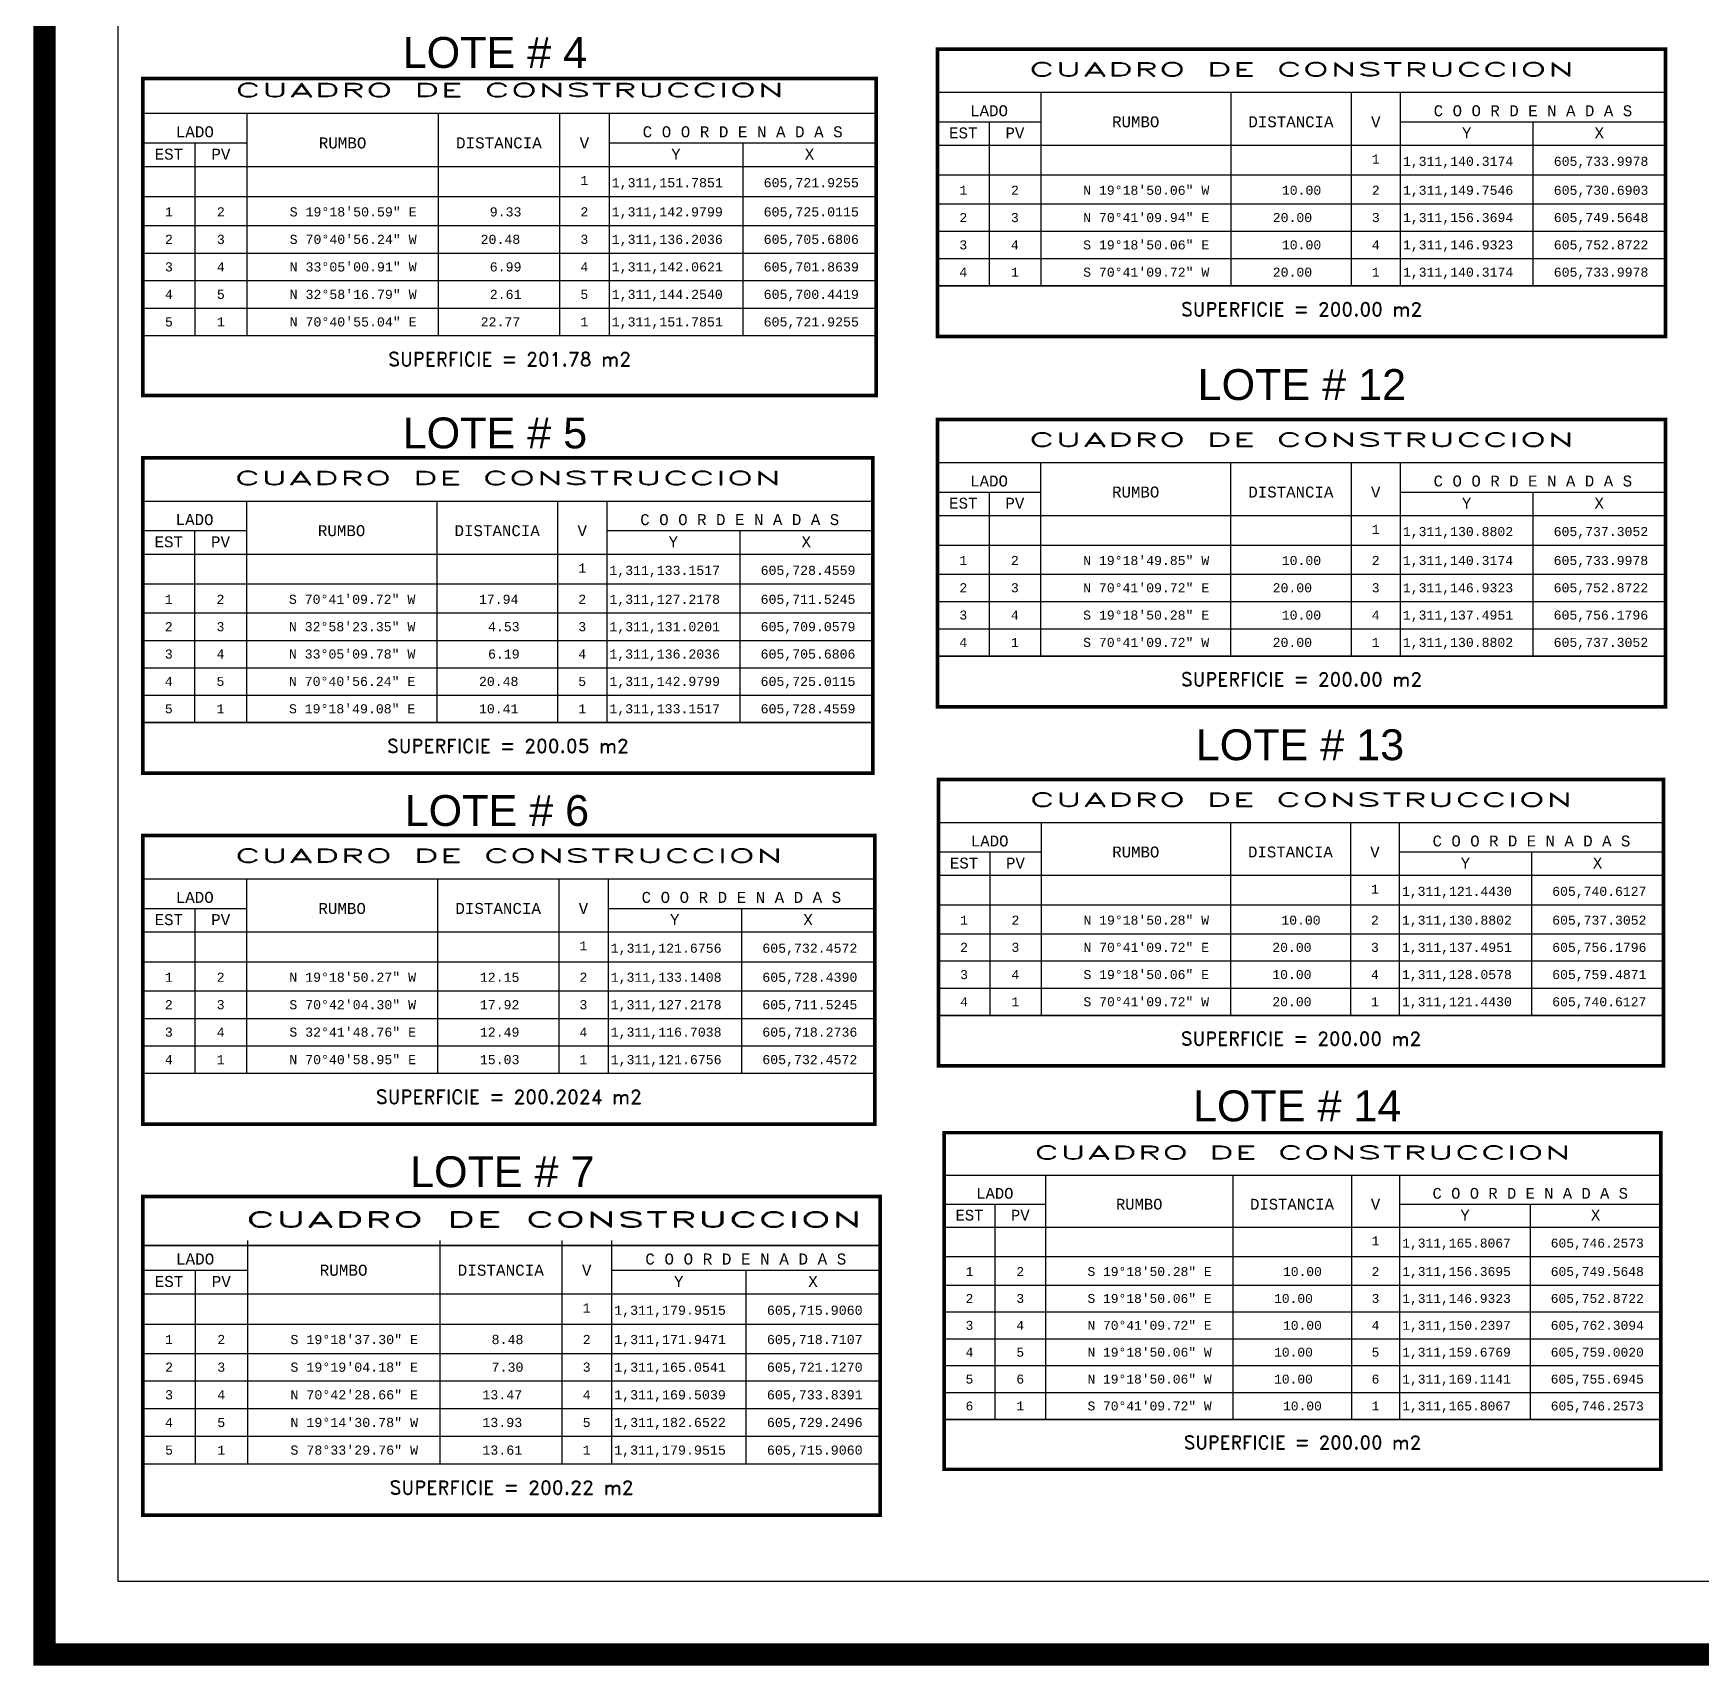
# Model space of a CAD drawing. Header units: millimetres. Extents: x 604785 to 1211550, y 1311006 to 2622648.
# Drawn here: x 605229.7 to 605400.3, y 1311005.5 to 1311172.4 of the extents above; entities that cross this region are included whole.
import ezdxf
from ezdxf.enums import TextEntityAlignment as Align

# ---------------------------------------------------------------- set-up
doc = ezdxf.new("R2010")
doc.units = ezdxf.units.MM
for name, color, linetype in [('CAJETIN', 5, 'Continuous'), ('CVL_CUADCON', 1, 'Continuous'), ('CVL_CUADCON_LIN', 8, 'Continuous'), ('CVL_CUADCON_TIT', 1, 'Continuous'), ('CVL_CUADCON_TX', 2, 'Continuous')]:
    doc.layers.add(name, color=color, linetype=linetype)
doc.styles.add('HUECA1', font='HUECA1.shx')
doc.styles.add('MONOTXT4', font='MONOTXT4.shx')
doc.styles.add('PI', font='arial.ttf', dxfattribs={"height": 0.4})

msp = doc.modelspace()

# ---------------------------------------------------------------- linework, layer by layer
at = {"const_width": 2.28}
msp.add_lwpolyline([(605230.838, 1311006.678), (605651.338, 1311006.678), (605651.338, 1311303.678), (605230.838, 1311303.678)], close=True, dxfattribs=at)
at = {"layer": 'CAJETIN'}
msp.add_lwpolyline([(605238.338, 1311014.178), (605643.838, 1311014.178), (605643.838, 1311296.178), (605238.338, 1311296.178)], close=True, dxfattribs=at)
at = {"layer": 'CVL_CUADCON', "color": 7, "linetype": 'Continuous', "flags": 128}
for points, const_width in [([(605322.14, 1311170.83), (605396.581, 1311170.83), (605396.581, 1311141.447), (605322.14, 1311141.447)], 0.372), ([(605240.902, 1311167.828), (605315.879, 1311167.828), (605315.879, 1311135.42), (605240.902, 1311135.42)], 0.375), ([(605322.14, 1311132.969), (605396.565, 1311132.969), (605396.565, 1311103.592), (605322.14, 1311103.592)], 0.372), ([(605240.902, 1311129.037), (605315.515, 1311129.037), (605315.515, 1311096.786), (605240.902, 1311096.786)], 0.373), ([(605322.227, 1311096.137), (605396.375, 1311096.137), (605396.375, 1311066.869), (605322.227, 1311066.869)], 0.371), ([(605240.902, 1311090.428), (605315.718, 1311090.428), (605315.718, 1311060.897), (605240.902, 1311060.897)], 0.374), ([(605322.813, 1311060.035), (605396.09, 1311060.035), (605396.09, 1311025.613), (605322.813, 1311025.613)], 0.367), ([(605240.902, 1311053.494), (605316.272, 1311053.494), (605316.272, 1311020.916), (605240.902, 1311020.916)], 0.377)]:
    msp.add_lwpolyline(points, close=True, dxfattribs=dict(at, const_width=const_width))
at = {"layer": 'CVL_CUADCON', "color": 7, "linetype": 'Continuous', "lineweight": 30, "flags": 128}
for points, const_width in [([(605322.14, 1311166.41), (605396.581, 1311166.41)], 0.14), ([(605322.14, 1311160.994), (605396.581, 1311160.994)], 0.14), ([(605322.813, 1311055.684), (605396.09, 1311055.684)], 0.137)]:
    msp.add_lwpolyline(points, dxfattribs=dict(at, const_width=const_width))
at = {"layer": 'CVL_CUADCON', "color": 7, "linetype": 'Continuous', "flags": 128}
for points, const_width in [([(605240.902, 1311164.272), (605315.879, 1311164.272)], 0.141), ([(605240.902, 1311158.817), (605315.879, 1311158.817)], 0.141), ([(605322.14, 1311146.629), (605396.581, 1311146.629)], 0.14), ([(605240.902, 1311141.535), (605315.879, 1311141.535)], 0.141), ([(605322.14, 1311128.549), (605396.565, 1311128.549)], 0.14), ([(605240.902, 1311124.606), (605315.515, 1311124.606)], 0.14), ([(605322.14, 1311123.135), (605396.565, 1311123.135)], 0.14), ([(605240.902, 1311119.178), (605315.515, 1311119.178)], 0.14), ([(605322.14, 1311108.773), (605396.565, 1311108.773)], 0.14), ([(605240.902, 1311101.98), (605315.515, 1311101.98)], 0.14), ([(605322.227, 1311091.734), (605396.375, 1311091.734)], 0.139), ([(605240.902, 1311085.985), (605315.718, 1311085.985)], 0.14), ([(605322.227, 1311086.339), (605396.375, 1311086.339)], 0.139), ([(605240.902, 1311080.543), (605315.718, 1311080.543)], 0.14), ([(605322.227, 1311072.031), (605396.375, 1311072.031)], 0.139), ([(605240.902, 1311066.105), (605315.718, 1311066.105)], 0.14), ([(605322.813, 1311050.353), (605396.09, 1311050.353)], 0.137), ([(605240.902, 1311048.501), (605316.272, 1311048.501)], 0.158), ([(605240.902, 1311043.535), (605316.272, 1311043.535)], 0.141), ([(605322.813, 1311030.714), (605396.09, 1311030.714)], 0.137), ([(605240.902, 1311026.163), (605316.272, 1311026.163)], 0.141)]:
    msp.add_lwpolyline(points, dxfattribs=dict(at, const_width=const_width))
at = {"layer": 'CVL_CUADCON_LIN', "color": 7, "linetype": 'Continuous', "ltscale": 0.5}
for p, q in [((605332.685, 1311166.41), (605332.685, 1311146.629)), ((605352.113, 1311166.41), (605352.113, 1311146.629)), ((605364.439, 1311166.41), (605364.439, 1311146.629)), ((605369.453, 1311166.41), (605369.453, 1311146.629)), ((605251.523, 1311164.272), (605251.523, 1311141.535)), ((605271.091, 1311164.272), (605271.091, 1311141.535)), ((605283.506, 1311164.272), (605283.506, 1311141.535)), ((605288.556, 1311164.272), (605288.556, 1311141.535)), ((605327.409, 1311163.405), (605327.409, 1311146.629)), ((605383.017, 1311163.405), (605383.017, 1311146.629)), ((605240.902, 1311161.245), (605251.523, 1311161.245)), ((605246.208, 1311161.245), (605246.208, 1311141.535)), ((605288.556, 1311161.245), (605315.879, 1311161.245)), ((605302.218, 1311161.245), (605302.218, 1311141.535)), ((605322.14, 1311157.964), (605396.581, 1311157.964)), ((605240.902, 1311155.765), (605315.879, 1311155.765)), ((605322.14, 1311155.006), (605396.581, 1311155.006)), ((605240.902, 1311152.786), (605315.879, 1311152.786)), ((605322.14, 1311152.214), (605396.581, 1311152.214)), ((605240.902, 1311149.973), (605315.879, 1311149.973)), ((605322.14, 1311149.421), (605396.581, 1311149.421)), ((605240.902, 1311147.161), (605315.879, 1311147.161)), ((605322.14, 1311146.629), (605396.581, 1311146.629)), ((605240.902, 1311144.348), (605315.879, 1311144.348)), ((605240.902, 1311141.535), (605315.879, 1311141.535)), ((605332.683, 1311128.549), (605332.683, 1311108.773)), ((605352.106, 1311128.549), (605352.106, 1311108.773)), ((605364.43, 1311128.549), (605364.43, 1311108.773)), ((605369.443, 1311128.549), (605369.443, 1311108.773)), ((605251.472, 1311124.606), (605251.472, 1311101.98)), ((605270.944, 1311124.606), (605270.944, 1311101.98)), ((605283.299, 1311124.606), (605283.299, 1311101.98)), ((605288.324, 1311124.606), (605288.324, 1311101.98)), ((605322.14, 1311125.545), (605332.683, 1311125.545)), ((605327.408, 1311125.545), (605327.408, 1311108.773)), ((605369.443, 1311125.545), (605396.565, 1311125.545)), ((605383.004, 1311125.545), (605383.004, 1311108.773)), ((605240.902, 1311121.594), (605251.472, 1311121.594)), ((605246.182, 1311121.594), (605246.182, 1311101.98)), ((605288.324, 1311121.594), (605315.515, 1311121.594)), ((605301.92, 1311121.594), (605301.92, 1311101.98)), ((605322.14, 1311120.106), (605396.565, 1311120.106)), ((605240.902, 1311116.141), (605315.515, 1311116.141)), ((605322.14, 1311117.148), (605396.565, 1311117.148)), ((605322.14, 1311114.356), (605396.565, 1311114.356)), ((605240.902, 1311113.176), (605315.515, 1311113.176)), ((605322.14, 1311111.565), (605396.565, 1311111.565)), ((605240.902, 1311110.377), (605315.515, 1311110.377)), ((605240.902, 1311107.578), (605315.515, 1311107.578)), ((605322.14, 1311108.773), (605396.565, 1311108.773)), ((605240.902, 1311104.779), (605315.515, 1311104.779)), ((605240.902, 1311101.98), (605315.515, 1311101.98)), ((605332.731, 1311091.734), (605332.731, 1311072.031)), ((605352.081, 1311091.734), (605352.081, 1311072.031)), ((605364.36, 1311091.734), (605364.36, 1311072.031)), ((605369.354, 1311091.734), (605369.354, 1311072.031)), ((605322.227, 1311088.741), (605332.731, 1311088.741)), ((605327.474, 1311088.741), (605327.474, 1311072.031)), ((605369.354, 1311088.741), (605396.375, 1311088.741)), ((605382.864, 1311088.741), (605382.864, 1311072.031)), ((605251.5, 1311085.985), (605251.5, 1311066.105)), ((605271.025, 1311085.985), (605271.025, 1311066.105)), ((605283.414, 1311085.985), (605283.414, 1311066.105)), ((605288.453, 1311085.985), (605288.453, 1311066.105)), ((605240.902, 1311082.965), (605251.5, 1311082.965)), ((605246.197, 1311082.965), (605246.197, 1311066.105)), ((605288.453, 1311082.965), (605315.718, 1311082.965)), ((605302.085, 1311082.965), (605302.085, 1311066.105)), ((605322.227, 1311083.322), (605396.375, 1311083.322)), ((605322.227, 1311080.375), (605396.375, 1311080.375)), ((605240.902, 1311077.497), (605315.718, 1311077.497)), ((605322.227, 1311077.594), (605396.375, 1311077.594)), ((605240.902, 1311074.524), (605315.718, 1311074.524)), ((605322.227, 1311074.812), (605396.375, 1311074.812)), ((605240.902, 1311071.718), (605315.718, 1311071.718)), ((605322.227, 1311072.031), (605396.375, 1311072.031)), ((605240.902, 1311068.911), (605315.718, 1311068.911)), ((605240.902, 1311066.105), (605315.718, 1311066.105)), ((605333.194, 1311055.684), (605333.194, 1311030.714)), ((605352.317, 1311055.684), (605352.317, 1311030.714)), ((605364.451, 1311055.684), (605364.451, 1311030.714)), ((605369.387, 1311055.684), (605369.387, 1311030.714)), ((605322.813, 1311052.726), (605333.194, 1311052.726)), ((605327.999, 1311052.726), (605327.999, 1311030.714)), ((605369.387, 1311052.726), (605396.09, 1311052.726)), ((605382.738, 1311052.726), (605382.738, 1311030.714)), ((605251.579, 1311049.018), (605251.579, 1311026.163)), ((605271.249, 1311049.018), (605271.249, 1311026.163)), ((605283.729, 1311049.018), (605283.729, 1311026.163)), ((605288.806, 1311049.018), (605288.806, 1311026.163)), ((605322.813, 1311047.37), (605396.09, 1311047.37)), ((605240.902, 1311045.976), (605251.579, 1311045.976)), ((605246.236, 1311045.976), (605246.236, 1311026.163)), ((605288.806, 1311045.976), (605316.272, 1311045.976)), ((605302.539, 1311045.976), (605302.539, 1311026.163)), ((605322.813, 1311044.458), (605396.09, 1311044.458)), ((605322.813, 1311041.71), (605396.09, 1311041.71)), ((605240.902, 1311040.467), (605316.272, 1311040.467)), ((605322.813, 1311038.961), (605396.09, 1311038.961)), ((605240.902, 1311037.472), (605316.272, 1311037.472)), ((605322.813, 1311036.212), (605396.09, 1311036.212)), ((605240.902, 1311034.645), (605316.272, 1311034.645)), ((605322.813, 1311033.463), (605396.09, 1311033.463)), ((605240.902, 1311031.817), (605316.272, 1311031.817)), ((605322.813, 1311030.714), (605396.09, 1311030.714)), ((605240.902, 1311028.99), (605316.272, 1311028.99)), ((605240.902, 1311026.163), (605316.272, 1311026.163))]:
    msp.add_line(p, q, dxfattribs=at)
at = {"layer": 'CVL_CUADCON_LIN', "color": 7, "linetype": 'Continuous', "lineweight": 30, "ltscale": 0.5}
for p, q in [((605322.14, 1311163.405), (605332.685, 1311163.405)), ((605369.453, 1311163.405), (605396.581, 1311163.405))]:
    msp.add_line(p, q, dxfattribs=at)

# ---------------------------------------------------------------- texts
at = {"style": 'PI'}
for s, p in [('LOTE # 4', (605267.459, 1311168.915)), ('LOTE # 12', (605348.732, 1311134.957)), ('LOTE # 5', (605267.459, 1311130.009)), ('LOTE # 13', (605348.542, 1311098.125)), ('LOTE # 6', (605267.662, 1311091.4)), ('LOTE # 14', (605348.257, 1311061.203)), ('LOTE # 7', (605268.216, 1311054.465))]:
    msp.add_text(s, height=3.154, dxfattribs=at).set_placement(p)
at = {"layer": 'CVL_CUADCON_TIT', "color": 7, "lineweight": 30, "ltscale": 0.5, "style": 'HUECA1', "width": 1.912579}
msp.add_text('CUADRO DE CONSTRUCCION', height=1.39623, dxfattribs=at).set_placement((605331.448, 1311168.065), (605387.272, 1311168.065), align=Align.FIT)
at = {"layer": 'CVL_CUADCON_TIT', "color": 7, "ltscale": 0.5, "style": 'HUECA1', "width": 1.912579}
for height, p, p2 in [(1.40631, (605250.277, 1311165.939), (605306.504, 1311165.939)), (1.39593, (605331.446, 1311130.205), (605387.259, 1311130.205)), (1.39948, (605250.232, 1311126.266), (605306.186, 1311126.266)), (1.39075, (605331.498, 1311093.383), (605387.103, 1311093.383)), (1.40327, (605250.257, 1311087.65), (605306.363, 1311087.65)), (1.37441, (605331.976, 1311057.314), (605386.928, 1311057.314)), (1.5769, (605251.414, 1311050.371), (605314.462, 1311050.371))]:
    msp.add_text('CUADRO DE CONSTRUCCION', height=height, dxfattribs=at).set_placement(p, p2, align=Align.FIT)
at = {"layer": 'CVL_CUADCON_TIT', "color": 7, "lineweight": 30, "ltscale": 0.5, "style": 'MONOTXT4'}
for s, height, p in [('LADO', 1.117, (605327.409, 1311163.972)), ('C O O R D E N A D A S', 1.11698, (605383.016, 1311163.972)), ('EST', 1.117, (605324.774, 1311161.704)), ('PV', 1.117, (605330.052, 1311161.704)), ('Y', 1.117, (605376.239, 1311161.704)), ('X', 1.117, (605389.801, 1311161.704)), ('C O O R D E N A D A S', 1.09953, (605382.738, 1311053.284))]:
    msp.add_text(s, height=height, dxfattribs=at).set_placement(p, align=Align.CENTER)
for s, p in [('RUMBO', (605342.404, 1311163.402)), ('DISTANCIA', (605358.275, 1311163.402)), ('V', (605366.95, 1311163.402))]:
    msp.add_text(s, height=1.117, dxfattribs=at).set_placement(p, align=Align.MIDDLE)
at = {"layer": 'CVL_CUADCON_TIT', "color": 7, "ltscale": 0.5, "style": 'MONOTXT4'}
for s, height, p in [('LADO', 1.125, (605246.208, 1311161.816)), ('C O O R D E N A D A S', 1.12505, (605302.217, 1311161.816)), ('EST', 1.125, (605243.555, 1311159.532)), ('PV', 1.125, (605248.871, 1311159.532)), ('Y', 1.125, (605295.391, 1311159.532)), ('X', 1.125, (605309.051, 1311159.532)), ('LADO', 1.1167, (605327.408, 1311126.112)), ('C O O R D E N A D A S', 1.11675, (605383.003, 1311126.112)), ('EST', 1.1167, (605324.774, 1311123.845)), ('PV', 1.1167, (605330.05, 1311123.845)), ('Y', 1.117, (605376.228, 1311123.845)), ('X', 1.117, (605389.787, 1311123.845)), ('LADO', 1.1196, (605246.182, 1311122.163)), ('C O O R D E N A D A S', 1.11958, (605301.919, 1311122.163)), ('EST', 1.1196, (605243.542, 1311119.89)), ('PV', 1.1196, (605248.832, 1311119.89)), ('Y', 1.12, (605295.127, 1311119.89)), ('X', 1.12, (605308.72, 1311119.89)), ('LADO', 1.1126, (605327.474, 1311089.305)), ('C O O R D E N A D A S', 1.1126, (605382.863, 1311089.305)), ('EST', 1.1126, (605324.851, 1311087.047)), ('PV', 1.1126, (605330.108, 1311087.047)), ('Y', 1.113, (605376.114, 1311087.047)), ('X', 1.113, (605389.622, 1311087.047)), ('LADO', 1.1226, (605246.197, 1311083.535)), ('C O O R D E N A D A S', 1.12262, (605302.085, 1311083.535)), ('EST', 1.1226, (605243.549, 1311081.256)), ('PV', 1.1226, (605248.854, 1311081.256)), ('Y', 1.123, (605295.274, 1311081.256)), ('X', 1.123, (605308.904, 1311081.256)), ('LADO', 1.0995, (605327.999, 1311053.284)), ('EST', 1.0995, (605325.406, 1311051.052)), ('PV', 1.0995, (605330.602, 1311051.052)), ('Y', 1.1, (605376.067, 1311051.052)), ('X', 1.1, (605389.417, 1311051.052)), ('LADO', 1.1309, (605246.236, 1311046.55)), ('C O O R D E N A D A S', 1.13094, (605302.538, 1311046.55)), ('EST', 1.1309, (605243.569, 1311044.254)), ('PV', 1.1309, (605248.913, 1311044.254)), ('Y', 1.131, (605295.677, 1311044.254)), ('X', 1.131, (605309.408, 1311044.254))]:
    msp.add_text(s, height=height, dxfattribs=at).set_placement(p, align=Align.CENTER)
at = {"layer": 'CVL_CUADCON_TIT', "color": 7, "ltscale": 0.5}
for s, height, style, p in [('RUMBO', 1.125, 'MONOTXT4', (605261.312, 1311161.242)), ('DISTANCIA', 1.125, 'MONOTXT4', (605277.297, 1311161.242)), ('V', 1.125, 'MONOTXT4', (605286.035, 1311161.242)), ('SUPERFICIE = 200.00 m2', 1.39623, 'HUECA1', (605359.36, 1311144.239)), ('SUPERFICIE = 201.78 m2', 1.40631, 'HUECA1', (605278.391, 1311139.129)), ('RUMBO', 1.1167, 'MONOTXT4', (605342.4, 1311125.543)), ('DISTANCIA', 1.1167, 'MONOTXT4', (605358.267, 1311125.543)), ('V', 1.117, 'MONOTXT4', (605366.94, 1311125.543)), ('RUMBO', 1.1196, 'MONOTXT4', (605261.213, 1311121.592)), ('DISTANCIA', 1.1196, 'MONOTXT4', (605277.12, 1311121.592)), ('V', 1.12, 'MONOTXT4', (605285.816, 1311121.592)), ('SUPERFICIE = 200.00 m2', 1.39593, 'HUECA1', (605359.352, 1311106.384)), ('SUPERFICIE = 200.05 m2', 1.39948, 'HUECA1', (605278.209, 1311099.585)), ('RUMBO', 1.1126, 'MONOTXT4', (605342.411, 1311088.738)), ('DISTANCIA', 1.1126, 'MONOTXT4', (605358.219, 1311088.738)), ('V', 1.113, 'MONOTXT4', (605366.86, 1311088.738)), ('RUMBO', 1.1226, 'MONOTXT4', (605261.268, 1311082.963)), ('DISTANCIA', 1.1226, 'MONOTXT4', (605277.219, 1311082.963)), ('V', 1.123, 'MONOTXT4', (605285.938, 1311082.963)), ('SUPERFICIE = 200.00 m2', 1.39075, 'HUECA1', (605359.301, 1311069.65)), ('SUPERFICIE = 200.2024 m2', 1.40327, 'HUECA1', (605278.31, 1311063.703)), ('RUMBO', 1.0995, 'MONOTXT4', (605342.761, 1311052.723)), ('DISTANCIA', 1.0995, 'MONOTXT4', (605358.383, 1311052.723)), ('V', 1.1, 'MONOTXT4', (605366.923, 1311052.723)), ('RUMBO', 1.1309, 'MONOTXT4', (605261.419, 1311045.973)), ('DISTANCIA', 1.1309, 'MONOTXT4', (605277.488, 1311045.973)), ('V', 1.131, 'MONOTXT4', (605286.271, 1311045.973)), ('SUPERFICIE = 200.00 m2', 1.37441, 'HUECA1', (605359.452, 1311028.362)), ('SUPERFICIE = 200.22 m2', 1.41367, 'HUECA1', (605278.587, 1311023.743))]:
    msp.add_text(s, height=height, dxfattribs=dict(at, style=style)).set_placement(p, align=Align.MIDDLE)
at = {"layer": 'CVL_CUADCON_TX', "color": 7, "ltscale": 0.5, "style": 'MONOTXT4'}
for s, height, p in [('1', 0.931, (605366.946, 1311159.128)), ('1', 0.938, (605286.031, 1311156.937)), ('1', 0.931, (605324.774, 1311155.937)), ('2', 0.931, (605330.047, 1311155.937)), ('2', 0.931, (605366.946, 1311155.937)), ('1', 0.938, (605243.555, 1311153.723)), ('2', 0.938, (605248.866, 1311153.723)), ('2', 0.938, (605286.031, 1311153.723)), ('2', 0.931, (605324.774, 1311153.144)), ('3', 0.931, (605330.047, 1311153.144)), ('3', 0.931, (605366.946, 1311153.144)), ('2', 0.938, (605243.555, 1311150.911)), ('3', 0.938, (605248.866, 1311150.911)), ('3', 0.938, (605286.031, 1311150.911)), ('3', 0.931, (605324.774, 1311150.352)), ('4', 0.931, (605330.047, 1311150.352)), ('4', 0.931, (605366.946, 1311150.352)), ('3', 0.938, (605243.555, 1311148.098)), ('4', 0.938, (605248.866, 1311148.098)), ('4', 0.938, (605286.031, 1311148.098)), ('4', 0.931, (605324.774, 1311147.56)), ('1', 0.931, (605330.047, 1311147.56)), ('1', 0.931, (605366.946, 1311147.56)), ('4', 0.938, (605243.555, 1311145.286)), ('5', 0.938, (605248.866, 1311145.286)), ('5', 0.938, (605286.031, 1311145.286)), ('5', 0.938, (605243.555, 1311142.473)), ('1', 0.938, (605248.866, 1311142.473)), ('1', 0.938, (605286.031, 1311142.473)), ('1', 0.931, (605366.937, 1311121.269)), ('1', 0.933, (605285.812, 1311117.307)), ('1', 0.931, (605324.774, 1311118.079)), ('2', 0.931, (605330.045, 1311118.079)), ('2', 0.931, (605366.937, 1311118.079)), ('2', 0.931, (605324.774, 1311115.287)), ('3', 0.931, (605330.045, 1311115.287)), ('3', 0.931, (605366.937, 1311115.287)), ('1', 0.933, (605243.542, 1311114.109)), ('2', 0.933, (605248.827, 1311114.109)), ('2', 0.933, (605285.812, 1311114.109)), ('3', 0.931, (605324.774, 1311112.495)), ('4', 0.931, (605330.045, 1311112.495)), ('4', 0.931, (605366.937, 1311112.495)), ('2', 0.933, (605243.542, 1311111.31)), ('3', 0.933, (605248.827, 1311111.31)), ('3', 0.933, (605285.812, 1311111.31)), ('3', 0.933, (605243.542, 1311108.511)), ('4', 0.933, (605248.827, 1311108.511)), ('4', 0.933, (605285.812, 1311108.511)), ('4', 0.931, (605324.774, 1311109.703)), ('1', 0.931, (605330.045, 1311109.703)), ('1', 0.931, (605366.937, 1311109.703)), ('4', 0.933, (605243.542, 1311105.712)), ('5', 0.933, (605248.827, 1311105.712)), ('5', 0.933, (605285.812, 1311105.712)), ('5', 0.933, (605243.542, 1311102.913)), ('1', 0.933, (605248.827, 1311102.913)), ('1', 0.933, (605285.812, 1311102.913)), ('1', 0.927, (605366.857, 1311084.481)), ('1', 0.927, (605324.851, 1311081.302)), ('2', 0.927, (605330.102, 1311081.302)), ('2', 0.927, (605366.857, 1311081.302)), ('1', 0.936, (605285.934, 1311078.667)), ('2', 0.927, (605324.851, 1311078.521)), ('3', 0.927, (605330.102, 1311078.521)), ('3', 0.927, (605366.857, 1311078.521)), ('1', 0.936, (605243.549, 1311075.46)), ('2', 0.936, (605248.849, 1311075.46)), ('2', 0.936, (605285.934, 1311075.46)), ('3', 0.927, (605324.851, 1311075.739)), ('4', 0.927, (605330.102, 1311075.739)), ('4', 0.927, (605366.857, 1311075.739)), ('2', 0.936, (605243.549, 1311072.653)), ('3', 0.936, (605248.849, 1311072.653)), ('3', 0.936, (605285.934, 1311072.653)), ('4', 0.927, (605324.851, 1311072.958)), ('1', 0.927, (605330.102, 1311072.958)), ('1', 0.927, (605366.857, 1311072.958)), ('3', 0.936, (605243.549, 1311069.847)), ('4', 0.936, (605248.849, 1311069.847)), ('4', 0.936, (605285.934, 1311069.847)), ('4', 0.936, (605243.549, 1311067.04)), ('1', 0.936, (605248.849, 1311067.04)), ('1', 0.936, (605285.934, 1311067.04)), ('1', 0.916, (605366.919, 1311048.516)), ('1', 0.916, (605325.406, 1311045.375)), ('2', 0.916, (605330.597, 1311045.375)), ('2', 0.916, (605366.919, 1311045.375)), ('2', 0.916, (605325.406, 1311042.626)), ('3', 0.916, (605330.597, 1311042.626)), ('3', 0.916, (605366.919, 1311042.626)), ('1', 0.942, (605286.267, 1311041.645)), ('1', 0.942, (605243.569, 1311038.414)), ('2', 0.942, (605248.907, 1311038.414)), ('2', 0.942, (605286.267, 1311038.414)), ('3', 0.916, (605325.406, 1311039.877)), ('4', 0.916, (605330.597, 1311039.877)), ('4', 0.916, (605366.919, 1311039.877)), ('4', 0.916, (605325.406, 1311037.128)), ('5', 0.916, (605330.597, 1311037.128)), ('5', 0.916, (605366.919, 1311037.128)), ('2', 0.942, (605243.569, 1311035.587)), ('3', 0.942, (605248.907, 1311035.587)), ('3', 0.942, (605286.267, 1311035.587)), ('5', 0.916, (605325.406, 1311034.379)), ('6', 0.916, (605330.597, 1311034.379)), ('6', 0.916, (605366.919, 1311034.379)), ('3', 0.942, (605243.569, 1311032.76)), ('4', 0.942, (605248.907, 1311032.76)), ('4', 0.942, (605286.267, 1311032.76)), ('6', 0.916, (605325.406, 1311031.631)), ('1', 0.916, (605330.597, 1311031.631)), ('1', 0.916, (605366.919, 1311031.631)), ('4', 0.942, (605243.569, 1311029.932)), ('5', 0.942, (605248.907, 1311029.932)), ('5', 0.942, (605286.267, 1311029.932)), ('5', 0.942, (605243.569, 1311027.105)), ('1', 0.942, (605248.907, 1311027.105)), ('1', 0.942, (605286.267, 1311027.105))]:
    msp.add_text(s, height=height, dxfattribs=at).set_placement(p, align=Align.CENTER)
for s, height, p in [('1,311,140.3174', 0.93082, (605369.724, 1311158.895)), ('605,733.9978', 0.93082, (605385.147, 1311158.895)), ('1,311,151.7851', 0.93754, (605288.829, 1311156.703)), ('605,721.9255', 0.93754, (605304.364, 1311156.703)), ('N 19%%d18\'50.06" W', 0.93082, (605337.033, 1311155.937)), ('10.00', 0.9308, (605357.344, 1311155.937)), ('1,311,149.7546', 0.93082, (605369.724, 1311155.937)), ('605,730.6903', 0.93082, (605385.147, 1311155.937)), ('S 19%%d18\'50.59" E', 0.93754, (605255.902, 1311153.723)), ('9.33', 0.9375, (605276.359, 1311153.723)), ('1,311,142.9799', 0.93754, (605288.829, 1311153.723)), ('605,725.0115', 0.93754, (605304.364, 1311153.723)), ('N 70%%d41\'09.94" E', 0.93082, (605337.033, 1311153.144)), ('20.00', 0.9308, (605356.413, 1311153.144)), ('1,311,156.3694', 0.93082, (605369.724, 1311153.144)), ('605,749.5648', 0.93082, (605385.147, 1311153.144)), ('S 70%%d40\'56.24" W', 0.93754, (605255.902, 1311150.911)), ('20.48', 0.9375, (605275.422, 1311150.911)), ('1,311,136.2036', 0.93754, (605288.829, 1311150.911)), ('605,705.6806', 0.93754, (605304.364, 1311150.911)), ('S 19%%d18\'50.06" E', 0.93082, (605337.033, 1311150.352)), ('10.00', 0.9308, (605357.344, 1311150.352)), ('1,311,146.9323', 0.93082, (605369.724, 1311150.352)), ('605,752.8722', 0.93082, (605385.147, 1311150.352)), ('N 33%%d05\'00.91" W', 0.93754, (605255.902, 1311148.098)), ('6.99', 0.9375, (605276.359, 1311148.098)), ('1,311,142.0621', 0.93754, (605288.829, 1311148.098)), ('605,701.8639', 0.93754, (605304.364, 1311148.098)), ('S 70%%d41\'09.72" W', 0.93082, (605337.033, 1311147.56)), ('20.00', 0.9308, (605356.413, 1311147.56)), ('1,311,140.3174', 0.93082, (605369.724, 1311147.56)), ('605,733.9978', 0.93082, (605385.147, 1311147.56)), ('N 32%%d58\'16.79" W', 0.93754, (605255.902, 1311145.286)), ('2.61', 0.9375, (605276.359, 1311145.286)), ('1,311,144.2540', 0.93754, (605288.829, 1311145.286)), ('605,700.4419', 0.93754, (605304.364, 1311145.286)), ('N 70%%d40\'55.04" E', 0.93754, (605255.902, 1311142.473)), ('22.77', 0.9375, (605275.422, 1311142.473)), ('1,311,151.7851', 0.93754, (605288.829, 1311142.473)), ('605,721.9255', 0.93754, (605304.364, 1311142.473)), ('1,311,130.8802', 0.93062, (605369.714, 1311121.036)), ('605,737.3052', 0.93062, (605385.134, 1311121.036)), ('1,311,133.1517', 0.93299, (605288.596, 1311117.074)), ('605,728.4559', 0.93299, (605304.056, 1311117.074)), ('N 19%%d18\'49.85" W', 0.93062, (605337.03, 1311118.079)), ('10.00', 0.9306, (605357.336, 1311118.079)), ('1,311,140.3174', 0.93062, (605369.714, 1311118.079)), ('605,733.9978', 0.93062, (605385.134, 1311118.079)), ('N 70%%d41\'09.72" E', 0.93062, (605337.03, 1311115.287)), ('20.00', 0.9306, (605356.406, 1311115.287)), ('1,311,146.9323', 0.93062, (605369.714, 1311115.287)), ('605,752.8722', 0.93062, (605385.134, 1311115.287)), ('S 70%%d41\'09.72" W', 0.93299, (605255.83, 1311114.109)), ('17.94', 0.933, (605275.254, 1311114.109)), ('1,311,127.2178', 0.93299, (605288.596, 1311114.109)), ('605,711.5245', 0.93299, (605304.056, 1311114.109)), ('S 19%%d18\'50.28" E', 0.93062, (605337.03, 1311112.495)), ('10.00', 0.9306, (605357.336, 1311112.495)), ('1,311,137.4951', 0.93062, (605369.714, 1311112.495)), ('605,756.1796', 0.93062, (605385.134, 1311112.495)), ('N 32%%d58\'23.35" W', 0.93299, (605255.83, 1311111.31)), ('4.53', 0.933, (605276.187, 1311111.31)), ('1,311,131.0201', 0.93299, (605288.596, 1311111.31)), ('605,709.0579', 0.93299, (605304.056, 1311111.31)), ('N 33%%d05\'09.78" W', 0.93299, (605255.83, 1311108.511)), ('6.19', 0.933, (605276.187, 1311108.511)), ('1,311,136.2036', 0.93299, (605288.596, 1311108.511)), ('605,705.6806', 0.93299, (605304.056, 1311108.511)), ('S 70%%d41\'09.72" W', 0.93062, (605337.03, 1311109.703)), ('20.00', 0.9306, (605356.406, 1311109.703)), ('1,311,130.8802', 0.93062, (605369.714, 1311109.703)), ('605,737.3052', 0.93062, (605385.134, 1311109.703)), ('N 70%%d40\'56.24" E', 0.93299, (605255.83, 1311105.712)), ('20.48', 0.933, (605275.254, 1311105.712)), ('1,311,142.9799', 0.93299, (605288.596, 1311105.712)), ('605,725.0115', 0.93299, (605304.056, 1311105.712)), ('S 19%%d18\'49.08" E', 0.93299, (605255.83, 1311102.913)), ('10.41', 0.933, (605275.254, 1311102.913)), ('1,311,133.1517', 0.93299, (605288.596, 1311102.913)), ('605,728.4559', 0.93299, (605304.056, 1311102.913)), ('1,311,121.4430', 0.92717, (605369.623, 1311084.249)), ('605,740.6127', 0.92717, (605384.987, 1311084.249)), ('N 19%%d18\'50.28" W', 0.92717, (605337.061, 1311081.302)), ('10.00', 0.9272, (605357.292, 1311081.302)), ('1,311,130.8802', 0.92717, (605369.623, 1311081.302)), ('605,737.3052', 0.92717, (605384.987, 1311081.302)), ('1,311,121.6756', 0.93552, (605288.725, 1311078.433)), ('605,732.4572', 0.93552, (605304.227, 1311078.433)), ('N 70%%d41\'09.72" E', 0.92717, (605337.061, 1311078.521)), ('20.00', 0.9272, (605356.365, 1311078.521)), ('1,311,137.4951', 0.92717, (605369.623, 1311078.521)), ('605,756.1796', 0.92717, (605384.987, 1311078.521)), ('N 19%%d18\'50.27" W', 0.93552, (605255.87, 1311075.46)), ('12.15', 0.9355, (605275.347, 1311075.46)), ('1,311,133.1408', 0.93552, (605288.725, 1311075.46)), ('605,728.4390', 0.93552, (605304.227, 1311075.46)), ('S 19%%d18\'50.06" E', 0.92717, (605337.061, 1311075.739)), ('10.00', 0.9272, (605356.365, 1311075.739)), ('1,311,128.0578', 0.92717, (605369.623, 1311075.739)), ('605,759.4871', 0.92717, (605384.987, 1311075.739)), ('S 70%%d42\'04.30" W', 0.93552, (605255.87, 1311072.653)), ('17.92', 0.9355, (605275.347, 1311072.653)), ('1,311,127.2178', 0.93552, (605288.725, 1311072.653)), ('605,711.5245', 0.93552, (605304.227, 1311072.653)), ('S 70%%d41\'09.72" W', 0.92717, (605337.061, 1311072.958)), ('20.00', 0.9272, (605356.365, 1311072.958)), ('1,311,121.4430', 0.92717, (605369.623, 1311072.958)), ('605,740.6127', 0.92717, (605384.987, 1311072.958)), ('S 32%%d41\'48.76" E', 0.93552, (605255.87, 1311069.847)), ('12.49', 0.9355, (605275.347, 1311069.847)), ('1,311,116.7038', 0.93552, (605288.725, 1311069.847)), ('605,718.2736', 0.93552, (605304.227, 1311069.847)), ('N 70%%d40\'58.95" E', 0.93552, (605255.87, 1311067.04)), ('15.03', 0.9355, (605275.347, 1311067.04)), ('1,311,121.6756', 0.93552, (605288.725, 1311067.04)), ('605,732.4572', 0.93552, (605304.227, 1311067.04)), ('1,311,165.8067', 0.91627, (605369.653, 1311048.287)), ('605,746.2573', 0.91627, (605384.836, 1311048.287)), ('S 19%%d18\'50.28" E', 0.91627, (605337.474, 1311045.375)), ('10.00', 0.9163, (605357.467, 1311045.375)), ('1,311,156.3695', 0.91627, (605369.653, 1311045.375)), ('605,749.5648', 0.91627, (605384.836, 1311045.375)), ('S 19%%d18\'50.06" E', 0.91627, (605337.474, 1311042.626)), ('10.00', 0.9163, (605356.55, 1311042.626)), ('1,311,146.9323', 0.91627, (605369.653, 1311042.626)), ('605,752.8722', 0.91627, (605384.836, 1311042.626)), ('1,311,179.9515', 0.94245, (605289.08, 1311041.409)), ('605,715.9060', 0.94245, (605304.696, 1311041.409)), ('S 19%%d18\'37.30" E', 0.94245, (605255.981, 1311038.414)), ('8.48', 0.9424, (605276.545, 1311038.414)), ('1,311,171.9471', 0.94245, (605289.08, 1311038.414)), ('605,718.7107', 0.94245, (605304.696, 1311038.414)), ('N 70%%d41\'09.72" E', 0.91627, (605337.474, 1311039.877)), ('10.00', 0.9163, (605357.467, 1311039.877)), ('1,311,150.2397', 0.91627, (605369.653, 1311039.877)), ('605,762.3094', 0.91627, (605384.836, 1311039.877)), ('N 19%%d18\'50.06" W', 0.91627, (605337.474, 1311037.128)), ('10.00', 0.9163, (605356.55, 1311037.128)), ('1,311,159.6769', 0.91627, (605369.653, 1311037.128)), ('605,759.0020', 0.91627, (605384.836, 1311037.128)), ('S 19%%d19\'04.18" E', 0.94245, (605255.981, 1311035.587)), ('7.30', 0.9424, (605276.545, 1311035.587)), ('1,311,165.0541', 0.94245, (605289.08, 1311035.587)), ('605,721.1270', 0.94245, (605304.696, 1311035.587)), ('N 19%%d18\'50.06" W', 0.91627, (605337.474, 1311034.379)), ('10.00', 0.9163, (605356.55, 1311034.379)), ('1,311,169.1141', 0.91627, (605369.653, 1311034.379)), ('605,755.6945', 0.91627, (605384.836, 1311034.379)), ('N 70%%d42\'28.66" E', 0.94245, (605255.981, 1311032.76)), ('13.47', 0.9424, (605275.603, 1311032.76)), ('1,311,169.5039', 0.94245, (605289.08, 1311032.76)), ('605,733.8391', 0.94245, (605304.696, 1311032.76)), ('S 70%%d41\'09.72" W', 0.91627, (605337.474, 1311031.631)), ('10.00', 0.9163, (605357.467, 1311031.631)), ('1,311,165.8067', 0.91627, (605369.653, 1311031.631)), ('605,746.2573', 0.91627, (605384.836, 1311031.631)), ('N 19%%d14\'30.78" W', 0.94245, (605255.981, 1311029.932)), ('13.93', 0.9424, (605275.603, 1311029.932)), ('1,311,182.6522', 0.94245, (605289.08, 1311029.932)), ('605,729.2496', 0.94245, (605304.696, 1311029.932)), ('S 78%%d33\'29.76" W', 0.94245, (605255.981, 1311027.105)), ('13.61', 0.9424, (605275.603, 1311027.105)), ('1,311,179.9515', 0.94245, (605289.08, 1311027.105)), ('605,715.9060', 0.94245, (605304.696, 1311027.105))]:
    msp.add_text(s, height=height, dxfattribs=at).set_placement(p)

doc.saveas('drawing.dxf')
